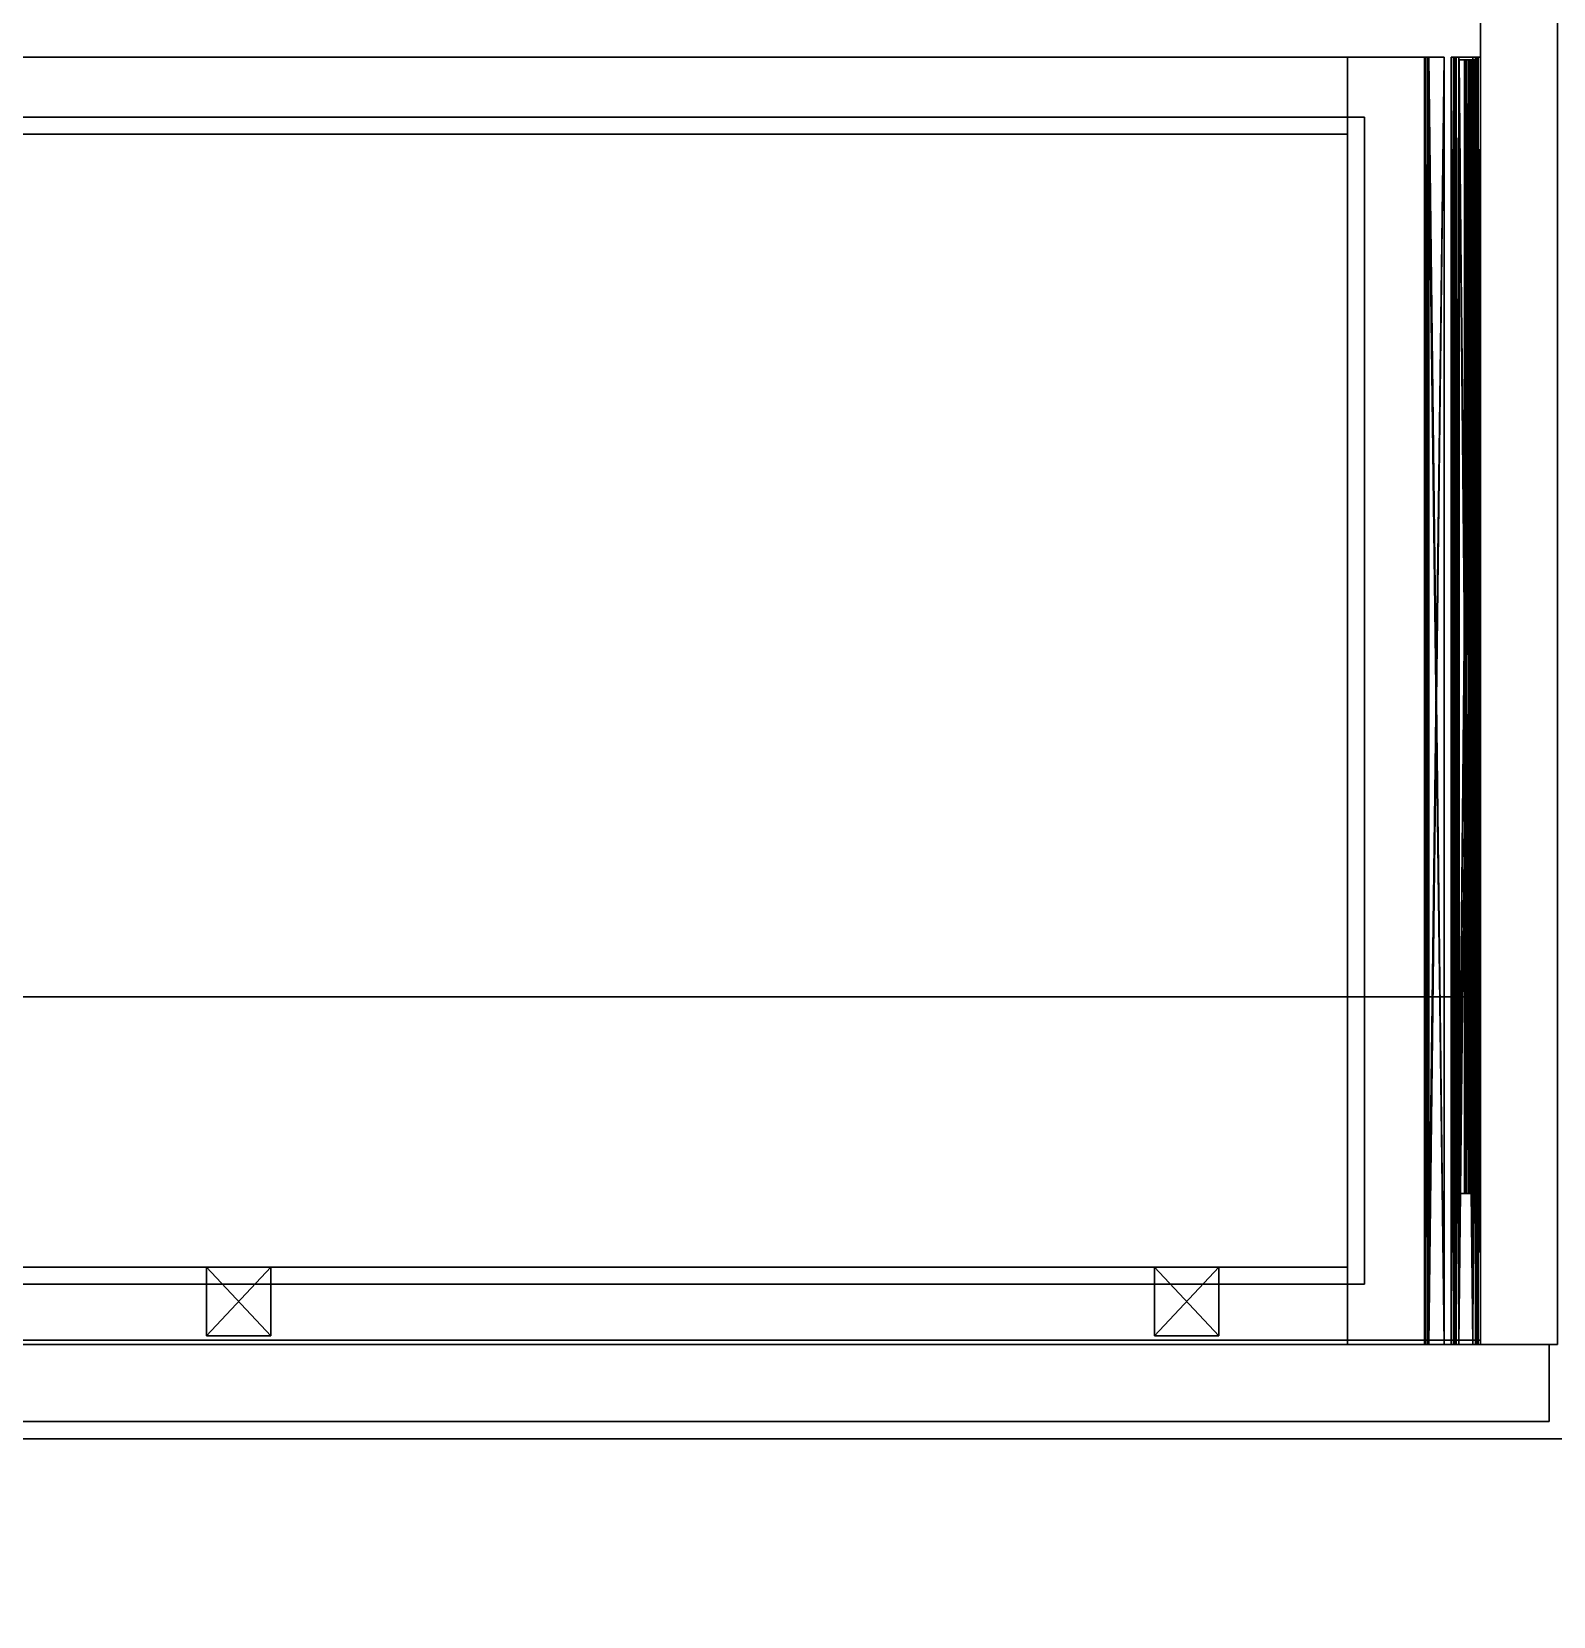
# Model space of a CAD drawing. Extents: x 0 to 5304, y -4676 to 0.
# Drawn here: x 3948.1 to 4302.9, y -1761.4 to -1392.1 of the extents above; entities that cross this region are included whole.
import ezdxf

# ---------------------------------------------------------------- set-up
doc = ezdxf.new("R2010")
doc.units = 0
for name, color, linetype in [('LAYER0', 7, 'CONTINUOUS'), ('LAYER150', 45, 'CONTINUOUS'), ('LAYER57', 7, 'CONTINUOUS'), ('LAYER67', 7, 'CONTINUOUS'), ('LAYER69', 7, 'CONTINUOUS'), ('LAYER71', 45, 'CONTINUOUS'), ('LAYER72', 7, 'CONTINUOUS'), ('LAYER73', 7, 'CONTINUOUS'), ('LAYER74', 253, 'CONTINUOUS'), ('LAYER76', 253, 'CONTINUOUS'), ('LAYER79', 7, 'CONTINUOUS'), ('LAYER80', 254, 'CONTINUOUS'), ('LAYER82', 7, 'CONTINUOUS'), ('LAYER83', 7, 'CONTINUOUS')]:
    doc.layers.add(name, color=color, linetype=linetype)

msp = doc.modelspace()

# ---------------------------------------------------------------- linework, layer by layer
at = {"layer": 'LAYER0'}
for points, invisible_edges in [([(5113.88, -1170), (2029.89, -3014), (2029.89, -1170), (5113.88, -1170)], 1), ([(5263.88, -4676.25), (2029.89, -3014), (5113.88, -1170), (5263.88, -4676.25)], 7), ([(2029.89, -3014, 5), (5263.88, -4676.25, 5), (2029.89, -1170, 5), (2029.89, -3014, 5)], 3), ([(2029.89, -1170, 5), (5263.88, -4676.25, 5), (5113.88, -1170, 5), (2029.89, -1170, 5)], 3)]:
    msp.add_3dface(points, dxfattribs=dict(at, invisible_edges=invisible_edges))
at = {"layer": 'LAYER150'}
for points, invisible_edges in [([(5253.885, -1320, 525), (3600.885, -1720, 525), (3600.885, -1320, 525), (5253.885, -1320, 525)], 1), ([(3600.885, -1720, 525), (5253.885, -1320, 525), (5098.885, -1720, 525), (3600.885, -1720, 525)], 3), ([(5098.885, -1720, 543), (3600.885, -1320, 543), (3600.885, -1720, 543), (5098.885, -1720, 543)], 1), ([(3600.885, -1320, 543), (5098.885, -1720, 543), (5253.885, -1320, 543), (3600.885, -1320, 543)], 3), ([(5098.885, -1720, 543), (3600.885, -1720, 525), (5098.885, -1720, 525), (5098.885, -1720, 543)], 1), ([(3600.885, -1720, 525), (5098.885, -1720, 543), (3600.885, -1720, 543), (3600.885, -1720, 525)], 1)]:
    msp.add_3dface(points, dxfattribs=dict(at, invisible_edges=invisible_edges))
at = {"layer": 'LAYER57', "invisible_edges": 1}
for points in [[(4285.885, -1320, 226), (3621.885, -1698, 226), (3621.885, -1320, 226), (4285.885, -1320, 226)], [(3621.885, -1698, 226), (4285.885, -1320, 226), (4285.885, -1698, 226), (3621.885, -1698, 226)], [(4285.885, -1698, 244), (3621.885, -1320, 244), (3621.885, -1698, 244), (4285.885, -1698, 244)], [(3621.885, -1320, 244), (4285.885, -1698, 244), (4285.885, -1320, 244), (3621.885, -1320, 244)], [(4285.885, -1320, 226), (4285.885, -1698, 244), (4285.885, -1698, 226), (4285.885, -1320, 226)], [(4285.885, -1698, 244), (4285.885, -1320, 226), (4285.885, -1320, 244), (4285.885, -1698, 244)], [(4285.885, -1698, 244), (3621.885, -1698, 226), (4285.885, -1698, 226), (4285.885, -1698, 244)], [(3621.885, -1698, 226), (4285.885, -1698, 244), (3621.885, -1698, 244), (3621.885, -1698, 226)]]:
    msp.add_3dface(points, dxfattribs=at)
at = {"layer": 'LAYER67', "invisible_edges": 1}
for points in [[(4285.885, -1320, 225), (4285.885, -1698, 525), (4285.885, -1320, 525), (4285.885, -1320, 225)], [(4285.885, -1698, 525), (4285.885, -1320, 225), (4285.885, -1698, 225), (4285.885, -1698, 525)], [(4285.885, -1320, 225), (4303.885, -1698, 225), (4285.885, -1698, 225), (4285.885, -1320, 225)], [(4303.885, -1698, 225), (4285.885, -1320, 225), (4303.885, -1320, 225), (4303.885, -1698, 225)], [(4303.885, -1320, 525), (4285.885, -1698, 525), (4303.885, -1698, 525), (4303.885, -1320, 525)], [(4285.885, -1698, 525), (4303.885, -1320, 525), (4285.885, -1320, 525), (4285.885, -1698, 525)], [(4303.885, -1698, 225), (4285.885, -1698, 525), (4285.885, -1698, 225), (4303.885, -1698, 225)], [(4285.885, -1698, 525), (4303.885, -1698, 225), (4303.885, -1698, 525), (4285.885, -1698, 525)]]:
    msp.add_3dface(points, dxfattribs=at)
at = {"layer": 'LAYER69', "invisible_edges": 1}
for points in [[(4285.885, -1617, 506.5), (3621.885, -1697, 506.5), (3621.885, -1617, 506.5), (4285.885, -1617, 506.5)], [(3621.885, -1697, 506.5), (4285.885, -1617, 506.5), (4285.885, -1697, 506.5), (3621.885, -1697, 506.5)], [(3621.885, -1617, 524.5), (4285.885, -1617, 506.5), (3621.885, -1617, 506.5), (3621.885, -1617, 524.5)], [(4285.885, -1617, 506.5), (3621.885, -1617, 524.5), (4285.885, -1617, 524.5), (4285.885, -1617, 506.5)], [(4285.885, -1697, 524.5), (3621.885, -1617, 524.5), (3621.885, -1697, 524.5), (4285.885, -1697, 524.5)], [(3621.885, -1617, 524.5), (4285.885, -1697, 524.5), (4285.885, -1617, 524.5), (3621.885, -1617, 524.5)], [(4285.885, -1617, 506.5), (4285.885, -1697, 524.5), (4285.885, -1697, 506.5), (4285.885, -1617, 506.5)], [(4285.885, -1697, 524.5), (4285.885, -1617, 506.5), (4285.885, -1617, 524.5), (4285.885, -1697, 524.5)], [(4285.885, -1697, 524.5), (3621.885, -1697, 506.5), (4285.885, -1697, 506.5), (4285.885, -1697, 524.5)], [(3621.885, -1697, 506.5), (4285.885, -1697, 524.5), (3621.885, -1697, 524.5), (3621.885, -1697, 506.5)]]:
    msp.add_3dface(points, dxfattribs=at)
at = {"layer": 'LAYER71', "invisible_edges": 1}
for points in [[(3605.885, -1698, 522), (4301.885, -1698, 228), (3605.885, -1698, 228), (3605.885, -1698, 522)], [(4301.885, -1698, 228), (3605.885, -1698, 522), (4301.885, -1698, 522), (4301.885, -1698, 228)], [(3605.885, -1716, 228), (4301.885, -1698, 228), (4301.885, -1716, 228), (3605.885, -1716, 228)], [(4301.885, -1698, 228), (3605.885, -1716, 228), (3605.885, -1698, 228), (4301.885, -1698, 228)], [(3605.885, -1698, 522), (4301.885, -1716, 522), (4301.885, -1698, 522), (3605.885, -1698, 522)], [(4301.885, -1716, 522), (3605.885, -1698, 522), (3605.885, -1716, 522), (4301.885, -1716, 522)], [(4301.885, -1716, 522), (4301.885, -1698, 228), (4301.885, -1698, 522), (4301.885, -1716, 522)], [(4301.885, -1698, 228), (4301.885, -1716, 522), (4301.885, -1716, 228), (4301.885, -1698, 228)], [(4301.885, -1716, 522), (3605.885, -1716, 228), (4301.885, -1716, 228), (4301.885, -1716, 522)], [(3605.885, -1716, 228), (4301.885, -1716, 522), (3605.885, -1716, 522), (3605.885, -1716, 228)]]:
    msp.add_3dface(points, dxfattribs=at)
at = {"layer": 'LAYER72', "invisible_edges": 1}
for points in [[(4254.885, -1398, 500), (3652.885, -1398, 250), (3652.885, -1398, 500), (4254.885, -1398, 500)], [(3652.885, -1398, 250), (4254.885, -1398, 500), (4254.885, -1398, 250), (3652.885, -1398, 250)], [(4254.885, -1416, 250), (3652.885, -1398, 250), (4254.885, -1398, 250), (4254.885, -1416, 250)], [(3652.885, -1398, 250), (4254.885, -1416, 250), (3652.885, -1416, 250), (3652.885, -1398, 250)], [(3652.885, -1416, 500), (4254.885, -1398, 500), (3652.885, -1398, 500), (3652.885, -1416, 500)], [(4254.885, -1398, 500), (3652.885, -1416, 500), (4254.885, -1416, 500), (4254.885, -1398, 500)], [(4254.885, -1398, 500), (4254.885, -1416, 250), (4254.885, -1398, 250), (4254.885, -1398, 500)], [(4254.885, -1416, 250), (4254.885, -1398, 500), (4254.885, -1416, 500), (4254.885, -1416, 250)], [(4254.885, -1416, 250), (3652.885, -1416, 500), (3652.885, -1416, 250), (4254.885, -1416, 250)], [(3652.885, -1416, 500), (4254.885, -1416, 250), (4254.885, -1416, 500), (3652.885, -1416, 500)]]:
    msp.add_3dface(points, dxfattribs=at)
at = {"layer": 'LAYER73', "invisible_edges": 1}
for points in [[(3652.885, -1680, 250), (4254.885, -1698, 250), (3652.885, -1698, 250), (3652.885, -1680, 250)], [(4254.885, -1698, 250), (3652.885, -1680, 250), (4254.885, -1680, 250), (4254.885, -1698, 250)], [(4254.885, -1680, 500), (3652.885, -1698, 500), (4254.885, -1698, 500), (4254.885, -1680, 500)], [(3652.885, -1698, 500), (4254.885, -1680, 500), (3652.885, -1680, 500), (3652.885, -1698, 500)], [(3652.885, -1680, 250), (4254.885, -1680, 500), (4254.885, -1680, 250), (3652.885, -1680, 250)], [(4254.885, -1680, 500), (3652.885, -1680, 250), (3652.885, -1680, 500), (4254.885, -1680, 500)], [(4254.885, -1680, 500), (4254.885, -1698, 250), (4254.885, -1680, 250), (4254.885, -1680, 500)], [(4254.885, -1698, 250), (4254.885, -1680, 500), (4254.885, -1698, 500), (4254.885, -1698, 250)], [(3652.885, -1698, 500), (4254.885, -1698, 250), (4254.885, -1698, 500), (3652.885, -1698, 500)], [(4254.885, -1698, 250), (3652.885, -1698, 500), (3652.885, -1698, 250), (4254.885, -1698, 250)]]:
    msp.add_3dface(points, dxfattribs=at)
at = {"layer": 'LAYER74'}
for points in [[(4224.885, -1696, 360), (4209.885, -1696, 360), (4224.885, -1680, 360), (4224.885, -1696, 360)], [(4224.885, -1680, 360), (4209.885, -1696, 360), (4209.885, -1680, 360), (4224.885, -1680, 360)], [(4224.885, -1680, 360), (4209.885, -1680, 360), (4224.885, -1680, 375), (4224.885, -1680, 360)], [(4224.885, -1680, 375), (4209.885, -1680, 360), (4209.885, -1680, 375), (4224.885, -1680, 375)], [(4224.885, -1680, 375), (4209.885, -1680, 375), (4224.885, -1696, 375), (4224.885, -1680, 375)], [(4224.885, -1696, 375), (4209.885, -1680, 375), (4209.885, -1696, 375), (4224.885, -1696, 375)], [(4209.885, -1696, 360), (4209.885, -1696, 375), (4209.885, -1680, 360), (4209.885, -1696, 360)], [(4209.885, -1680, 360), (4209.885, -1696, 375), (4209.885, -1680, 375), (4209.885, -1680, 360)], [(4224.885, -1680, 360), (4224.885, -1680, 375), (4224.885, -1696, 360), (4224.885, -1680, 360)], [(4224.885, -1696, 360), (4224.885, -1680, 375), (4224.885, -1696, 375), (4224.885, -1696, 360)], [(4224.885, -1696, 360), (4224.885, -1696, 375), (4209.885, -1696, 360), (4224.885, -1696, 360)], [(4209.885, -1696, 360), (4224.885, -1696, 375), (4209.885, -1696, 375), (4209.885, -1696, 360)]]:
    msp.add_3dface(points, dxfattribs=at)
at = {"layer": 'LAYER76'}
for points in [[(4003.885, -1696, 360), (3988.885, -1696, 360), (4003.885, -1680, 360), (4003.885, -1696, 360)], [(4003.885, -1680, 360), (3988.885, -1696, 360), (3988.885, -1680, 360), (4003.885, -1680, 360)], [(4003.885, -1680, 360), (3988.885, -1680, 360), (4003.885, -1680, 375), (4003.885, -1680, 360)], [(4003.885, -1680, 375), (3988.885, -1680, 360), (3988.885, -1680, 375), (4003.885, -1680, 375)], [(4003.885, -1680, 375), (3988.885, -1680, 375), (4003.885, -1696, 375), (4003.885, -1680, 375)], [(4003.885, -1696, 375), (3988.885, -1680, 375), (3988.885, -1696, 375), (4003.885, -1696, 375)], [(3988.885, -1696, 360), (3988.885, -1696, 375), (3988.885, -1680, 360), (3988.885, -1696, 360)], [(3988.885, -1680, 360), (3988.885, -1696, 375), (3988.885, -1680, 375), (3988.885, -1680, 360)], [(4003.885, -1680, 360), (4003.885, -1680, 375), (4003.885, -1696, 360), (4003.885, -1680, 360)], [(4003.885, -1696, 360), (4003.885, -1680, 375), (4003.885, -1696, 375), (4003.885, -1696, 360)], [(4003.885, -1696, 360), (4003.885, -1696, 375), (3988.885, -1696, 360), (4003.885, -1696, 360)], [(3988.885, -1696, 360), (4003.885, -1696, 375), (3988.885, -1696, 375), (3988.885, -1696, 360)]]:
    msp.add_3dface(points, dxfattribs=at)
at = {"layer": 'LAYER79', "invisible_edges": 1}
for points in [[(4254.885, -1698, 250), (4272.885, -1398, 250), (4272.885, -1698, 250), (4254.885, -1698, 250)], [(4272.885, -1398, 250), (4254.885, -1698, 250), (4254.885, -1398, 250), (4272.885, -1398, 250)], [(4254.885, -1398, 500), (4272.885, -1398, 250), (4254.885, -1398, 250), (4254.885, -1398, 500)], [(4272.885, -1398, 250), (4254.885, -1398, 500), (4272.885, -1398, 500), (4272.885, -1398, 250)], [(4254.885, -1398, 500), (4272.885, -1698, 500), (4272.885, -1398, 500), (4254.885, -1398, 500)], [(4272.885, -1698, 500), (4254.885, -1398, 500), (4254.885, -1698, 500), (4272.885, -1698, 500)], [(4254.885, -1698, 250), (4254.885, -1398, 500), (4254.885, -1398, 250), (4254.885, -1698, 250)], [(4254.885, -1398, 500), (4254.885, -1698, 250), (4254.885, -1698, 500), (4254.885, -1398, 500)], [(4272.885, -1698, 500), (4272.885, -1398, 250), (4272.885, -1398, 500), (4272.885, -1698, 500)], [(4272.885, -1398, 250), (4272.885, -1698, 500), (4272.885, -1698, 250), (4272.885, -1398, 250)], [(4272.885, -1698, 500), (4254.885, -1698, 250), (4272.885, -1698, 250), (4272.885, -1698, 500)], [(4254.885, -1698, 250), (4272.885, -1698, 500), (4254.885, -1698, 500), (4254.885, -1698, 250)]]:
    msp.add_3dface(points, dxfattribs=at)
at = {"layer": 'LAYER80'}
for points in [[(4272.935, -1698, 364.3), (4272.935, -1398, 364.3), (4273.135, -1398, 363.74), (4272.935, -1698, 364.3)], [(4272.935, -1698, 364.3), (4273.135, -1398, 363.74), (4273.135, -1698, 363.74), (4272.935, -1698, 364.3)], [(4273.135, -1698, 386.74), (4273.135, -1398, 386.74), (4272.935, -1398, 386.19), (4273.135, -1698, 386.74)], [(4273.135, -1698, 386.74), (4272.935, -1398, 386.19), (4272.935, -1698, 386.19), (4273.135, -1698, 386.74)], [(4272.935, -1698, 364.3), (4272.935, -1698, 386.19), (4272.935, -1398, 386.19), (4272.935, -1698, 364.3)], [(4272.935, -1698, 364.3), (4272.935, -1398, 386.19), (4272.935, -1398, 364.3), (4272.935, -1698, 364.3)], [(4273.135, -1698, 363.74), (4273.135, -1398, 363.74), (4273.615, -1398, 363.5), (4273.135, -1698, 363.74)], [(4273.135, -1698, 363.74), (4273.615, -1398, 363.5), (4273.615, -1698, 363.5), (4273.135, -1698, 363.74)], [(4273.615, -1698, 386.98), (4273.615, -1398, 386.98), (4273.135, -1398, 386.74), (4273.615, -1698, 386.98)], [(4273.615, -1698, 386.98), (4273.135, -1398, 386.74), (4273.135, -1698, 386.74), (4273.615, -1698, 386.98)], [(4277.435, -1698, 363.5), (4273.615, -1698, 363.5), (4273.615, -1398, 363.5), (4277.435, -1698, 363.5)], [(4277.435, -1698, 363.5), (4273.615, -1398, 363.5), (4277.435, -1398, 363.5), (4277.435, -1698, 363.5)], [(4273.615, -1698, 386.98), (4277.435, -1698, 386.98), (4277.435, -1398, 386.98), (4273.615, -1698, 386.98)], [(4273.615, -1698, 386.98), (4277.435, -1398, 386.98), (4273.615, -1398, 386.98), (4273.615, -1698, 386.98)], [(4273.825, -1698, 364.53), (4277.435, -1698, 364.53), (4277.435, -1398, 364.53), (4273.825, -1698, 364.53)], [(4273.825, -1698, 364.53), (4277.435, -1398, 364.53), (4273.825, -1398, 364.53), (4273.825, -1698, 364.53)], [(4273.825, -1698, 385.94), (4273.825, -1698, 364.53), (4273.825, -1398, 364.53), (4273.825, -1698, 385.94)], [(4273.825, -1698, 385.94), (4273.825, -1398, 364.53), (4273.825, -1398, 385.94), (4273.825, -1698, 385.94)], [(4277.435, -1698, 385.94), (4273.825, -1698, 385.94), (4273.825, -1398, 385.94), (4277.435, -1698, 385.94)], [(4277.435, -1698, 385.94), (4273.825, -1398, 385.94), (4277.435, -1398, 385.94), (4277.435, -1698, 385.94)], [(4277.435, -1698, 364.53), (4277.435, -1698, 363.5), (4277.435, -1398, 363.5), (4277.435, -1698, 364.53)], [(4277.435, -1698, 364.53), (4277.435, -1398, 363.5), (4277.435, -1398, 364.53), (4277.435, -1698, 364.53)], [(4277.435, -1698, 386.98), (4277.435, -1698, 385.94), (4277.435, -1398, 385.94), (4277.435, -1698, 386.98)], [(4277.435, -1698, 386.98), (4277.435, -1398, 385.94), (4277.435, -1398, 386.98), (4277.435, -1698, 386.98)]]:
    msp.add_3dface(points, dxfattribs=at)
at = {"layer": 'LAYER82'}
for points in [[(4279.075, -1398.01, 358.7), (4279.075, -1698, 358.7), (4279.605, -1698, 357.14), (4279.075, -1398.01, 358.7)], [(4279.075, -1398.01, 358.7), (4279.605, -1698, 357.14), (4279.605, -1398.01, 357.14), (4279.075, -1398.01, 358.7)], [(4279.075, -1698, 360.9), (4279.075, -1698, 358.7), (4279.075, -1398.01, 358.7), (4279.075, -1698, 360.9)], [(4279.075, -1698, 360.9), (4279.075, -1398.01, 358.7), (4279.075, -1398.01, 360.9), (4279.075, -1698, 360.9)], [(4279.965, -1698, 360.9), (4279.075, -1698, 360.9), (4279.075, -1398.01, 360.9), (4279.965, -1698, 360.9)], [(4279.965, -1698, 360.9), (4279.075, -1398.01, 360.9), (4279.965, -1398.01, 360.9), (4279.965, -1698, 360.9)], [(4279.075, -1698, 396), (4279.965, -1698, 396), (4279.965, -1398.01, 396), (4279.075, -1698, 396)], [(4279.075, -1698, 396), (4279.965, -1398.01, 396), (4279.075, -1398.01, 396), (4279.075, -1698, 396)], [(4279.075, -1698, 399.3), (4279.075, -1698, 396), (4279.075, -1398.01, 396), (4279.075, -1698, 399.3)], [(4279.075, -1698, 399.3), (4279.075, -1398.01, 396), (4279.075, -1398.01, 399.3), (4279.075, -1698, 399.3)], [(4279.605, -1398.01, 400.85), (4279.605, -1698, 400.85), (4279.075, -1698, 399.3), (4279.605, -1398.01, 400.85)], [(4279.605, -1398.01, 400.85), (4279.075, -1698, 399.3), (4279.075, -1398.01, 399.3), (4279.605, -1398.01, 400.85)], [(4279.075, -1698, 396), (4279.075, -1398.01, 396), (4279.965, -1398.01, 396), (4279.075, -1698, 396)], [(4279.075, -1698, 399.3), (4279.075, -1398.01, 399.3), (4279.075, -1398.01, 396), (4279.075, -1698, 399.3)], [(4279.605, -1398.01, 400.85), (4279.075, -1398.01, 399.3), (4279.075, -1698, 399.3), (4279.605, -1398.01, 400.85)], [(4279.605, -1398.01, 400.85), (4279.075, -1698, 399.3), (4279.605, -1698, 400.85), (4279.605, -1398.01, 400.85)], [(4279.075, -1698, 399.3), (4279.075, -1398.01, 396), (4279.075, -1698, 396), (4279.075, -1698, 399.3)], [(4279.075, -1698, 396), (4279.965, -1398.01, 396), (4279.965, -1698, 396), (4279.075, -1698, 396)], [(4279.965, -1698, 360.9), (4279.075, -1398.01, 360.9), (4279.075, -1698, 360.9), (4279.965, -1698, 360.9)], [(4279.075, -1698, 360.9), (4279.075, -1398.01, 358.7), (4279.075, -1698, 358.7), (4279.075, -1698, 360.9)], [(4279.075, -1398.01, 358.7), (4279.605, -1698, 357.14), (4279.075, -1698, 358.7), (4279.075, -1398.01, 358.7)], [(4279.965, -1698, 360.9), (4279.965, -1398.01, 360.9), (4279.075, -1398.01, 360.9), (4279.965, -1698, 360.9)], [(4279.075, -1698, 360.9), (4279.075, -1398.01, 360.9), (4279.075, -1398.01, 358.7), (4279.075, -1698, 360.9)], [(4279.075, -1398.01, 358.7), (4279.605, -1398.01, 357.14), (4279.605, -1698, 357.14), (4279.075, -1398.01, 358.7)], [(4279.605, -1398.01, 357.14), (4279.605, -1698, 357.14), (4280.865, -1698, 356.5), (4279.605, -1398.01, 357.14)], [(4279.605, -1398.01, 357.14), (4280.865, -1698, 356.5), (4280.865, -1398.01, 356.5), (4279.605, -1398.01, 357.14)], [(4280.865, -1698, 401.5), (4279.605, -1698, 400.85), (4279.605, -1398.01, 400.85), (4280.865, -1698, 401.5)], [(4280.865, -1698, 401.5), (4279.605, -1398.01, 400.85), (4280.865, -1398.01, 401.5), (4280.865, -1698, 401.5)], [(4280.865, -1698, 401.5), (4280.865, -1398.01, 401.5), (4279.605, -1398.01, 400.85), (4280.865, -1698, 401.5)], [(4280.865, -1698, 401.5), (4279.605, -1398.01, 400.85), (4279.605, -1698, 400.85), (4280.865, -1698, 401.5)], [(4279.605, -1398.01, 357.14), (4280.865, -1698, 356.5), (4279.605, -1698, 357.14), (4279.605, -1398.01, 357.14)], [(4279.605, -1398.01, 357.14), (4280.865, -1398.01, 356.5), (4280.865, -1698, 356.5), (4279.605, -1398.01, 357.14)], [(4279.965, -1698, 358.7), (4279.965, -1398.01, 358.7), (4280.235, -1398.01, 357.92), (4279.965, -1698, 358.7)], [(4279.965, -1698, 358.7), (4280.235, -1398.01, 357.92), (4280.235, -1698, 357.92), (4279.965, -1698, 358.7)], [(4279.965, -1698, 358.7), (4279.965, -1698, 360.9), (4279.965, -1398.01, 360.9), (4279.965, -1698, 358.7)], [(4279.965, -1698, 358.7), (4279.965, -1398.01, 360.9), (4279.965, -1398.01, 358.7), (4279.965, -1698, 358.7)], [(4280.235, -1698, 400.08), (4280.235, -1398.01, 400.08), (4279.965, -1398.01, 399.3), (4280.235, -1698, 400.08)], [(4280.235, -1698, 400.08), (4279.965, -1398.01, 399.3), (4279.965, -1698, 399.3), (4280.235, -1698, 400.08)], [(4279.965, -1698, 396), (4279.965, -1698, 399.3), (4279.965, -1398.01, 399.3), (4279.965, -1698, 396)], [(4279.965, -1698, 396), (4279.965, -1398.01, 399.3), (4279.965, -1398.01, 396), (4279.965, -1698, 396)], [(4279.965, -1698, 396), (4279.965, -1398.01, 396), (4279.965, -1398.01, 399.3), (4279.965, -1698, 396)], [(4280.235, -1698, 400.08), (4279.965, -1398.01, 399.3), (4280.235, -1398.01, 400.08), (4280.235, -1698, 400.08)], [(4279.965, -1698, 396), (4279.965, -1398.01, 399.3), (4279.965, -1698, 399.3), (4279.965, -1698, 396)], [(4280.235, -1698, 400.08), (4279.965, -1698, 399.3), (4279.965, -1398.01, 399.3), (4280.235, -1698, 400.08)], [(4279.965, -1698, 358.7), (4279.965, -1398.01, 360.9), (4279.965, -1698, 360.9), (4279.965, -1698, 358.7)], [(4279.965, -1698, 358.7), (4280.235, -1698, 357.92), (4280.235, -1398.01, 357.92), (4279.965, -1698, 358.7)], [(4279.965, -1698, 358.7), (4279.965, -1398.01, 358.7), (4279.965, -1398.01, 360.9), (4279.965, -1698, 358.7)], [(4279.965, -1698, 358.7), (4280.235, -1398.01, 357.92), (4279.965, -1398.01, 358.7), (4279.965, -1698, 358.7)], [(4280.235, -1698, 357.92), (4280.235, -1398.01, 357.92), (4280.865, -1398.01, 357.6), (4280.235, -1698, 357.92)], [(4280.235, -1698, 357.92), (4280.865, -1398.01, 357.6), (4280.865, -1698, 357.6), (4280.235, -1698, 357.92)], [(4280.865, -1698, 400.4), (4280.865, -1398.01, 400.4), (4280.235, -1398.01, 400.08), (4280.865, -1698, 400.4)], [(4280.865, -1698, 400.4), (4280.235, -1398.01, 400.08), (4280.235, -1698, 400.08), (4280.865, -1698, 400.4)], [(4280.865, -1698, 400.4), (4280.235, -1398.01, 400.08), (4280.865, -1398.01, 400.4), (4280.865, -1698, 400.4)], [(4280.865, -1698, 400.4), (4280.235, -1698, 400.08), (4280.235, -1398.01, 400.08), (4280.865, -1698, 400.4)], [(4280.235, -1698, 357.92), (4280.865, -1698, 357.6), (4280.865, -1398.01, 357.6), (4280.235, -1698, 357.92)], [(4280.235, -1698, 357.92), (4280.865, -1398.01, 357.6), (4280.235, -1398.01, 357.92), (4280.235, -1698, 357.92)], [(4280.855, -1398.66, 360.69), (4280.855, -1662.84, 360.69), (4283.395, -1662.84, 360.29), (4280.855, -1398.66, 360.69)], [(4280.855, -1398.66, 360.69), (4283.395, -1662.84, 360.29), (4283.395, -1398.66, 360.29), (4280.855, -1398.66, 360.69)], [(4280.915, -1398.66, 361.72), (4280.915, -1662.84, 361.72), (4280.855, -1662.84, 360.69), (4280.915, -1398.66, 361.72)], [(4280.915, -1398.66, 361.72), (4280.855, -1662.84, 360.69), (4280.855, -1398.66, 360.69), (4280.915, -1398.66, 361.72)], [(4280.855, -1398.66, 386.9), (4280.855, -1662.84, 386.9), (4280.915, -1662.84, 385.87), (4280.855, -1398.66, 386.9)], [(4280.855, -1398.66, 386.9), (4280.915, -1662.84, 385.87), (4280.915, -1398.66, 385.87), (4280.855, -1398.66, 386.9)], [(4283.395, -1398.66, 387.3), (4283.395, -1662.84, 387.3), (4280.855, -1662.84, 386.9), (4283.395, -1398.66, 387.3)], [(4283.395, -1398.66, 387.3), (4280.855, -1662.84, 386.9), (4280.855, -1398.66, 386.9), (4283.395, -1398.66, 387.3)], [(4283.395, -1398.66, 387.3), (4280.855, -1662.84, 386.9), (4283.395, -1662.84, 387.3), (4283.395, -1398.66, 387.3)], [(4280.855, -1398.66, 386.9), (4280.915, -1662.84, 385.87), (4280.855, -1662.84, 386.9), (4280.855, -1398.66, 386.9)], [(4280.855, -1398.66, 360.69), (4283.395, -1662.84, 360.29), (4280.855, -1662.84, 360.69), (4280.855, -1398.66, 360.69)], [(4280.915, -1398.66, 361.72), (4280.855, -1662.84, 360.69), (4280.915, -1662.84, 361.72), (4280.915, -1398.66, 361.72)], [(4280.855, -1398.66, 386.9), (4280.915, -1398.66, 385.87), (4280.915, -1662.84, 385.87), (4280.855, -1398.66, 386.9)], [(4283.395, -1398.66, 387.3), (4280.855, -1398.66, 386.9), (4280.855, -1662.84, 386.9), (4283.395, -1398.66, 387.3)], [(4280.855, -1398.66, 360.69), (4283.395, -1398.66, 360.29), (4283.395, -1662.84, 360.29), (4280.855, -1398.66, 360.69)], [(4280.915, -1398.66, 361.72), (4280.855, -1398.66, 360.69), (4280.855, -1662.84, 360.69), (4280.915, -1398.66, 361.72)], [(4284.085, -1698, 357.6), (4280.865, -1698, 357.6), (4280.865, -1398.01, 357.6), (4284.085, -1698, 357.6)], [(4284.085, -1698, 357.6), (4280.865, -1398.01, 357.6), (4284.085, -1398.01, 357.6), (4284.085, -1698, 357.6)], [(4280.865, -1698, 356.5), (4284.085, -1698, 356.5), (4284.085, -1398.01, 356.5), (4280.865, -1698, 356.5)], [(4280.865, -1698, 356.5), (4284.085, -1398.01, 356.5), (4280.865, -1398.01, 356.5), (4280.865, -1698, 356.5)], [(4280.865, -1698, 400.4), (4284.085, -1698, 400.4), (4284.085, -1398.01, 400.4), (4280.865, -1698, 400.4)], [(4280.865, -1698, 400.4), (4284.085, -1398.01, 400.4), (4280.865, -1398.01, 400.4), (4280.865, -1698, 400.4)], [(4284.085, -1698, 401.5), (4280.865, -1698, 401.5), (4280.865, -1398.01, 401.5), (4284.085, -1698, 401.5)], [(4284.085, -1698, 401.5), (4280.865, -1398.01, 401.5), (4284.085, -1398.01, 401.5), (4284.085, -1698, 401.5)], [(4284.085, -1698, 401.5), (4284.085, -1398.01, 401.5), (4280.865, -1398.01, 401.5), (4284.085, -1698, 401.5)], [(4280.865, -1698, 400.4), (4280.865, -1398.01, 400.4), (4284.085, -1398.01, 400.4), (4280.865, -1698, 400.4)], [(4284.085, -1698, 401.5), (4280.865, -1398.01, 401.5), (4280.865, -1698, 401.5), (4284.085, -1698, 401.5)], [(4280.865, -1698, 400.4), (4284.085, -1398.01, 400.4), (4284.085, -1698, 400.4), (4280.865, -1698, 400.4)], [(4284.085, -1698, 357.6), (4280.865, -1398.01, 357.6), (4280.865, -1698, 357.6), (4284.085, -1698, 357.6)], [(4280.865, -1698, 356.5), (4284.085, -1398.01, 356.5), (4284.085, -1698, 356.5), (4280.865, -1698, 356.5)], [(4284.085, -1698, 357.6), (4284.085, -1398.01, 357.6), (4280.865, -1398.01, 357.6), (4284.085, -1698, 357.6)], [(4280.865, -1698, 356.5), (4280.865, -1398.01, 356.5), (4284.085, -1398.01, 356.5), (4280.865, -1698, 356.5)], [(4283.455, -1398.66, 361.33), (4283.455, -1662.84, 361.33), (4280.915, -1662.84, 361.72), (4283.455, -1398.66, 361.33)], [(4283.455, -1398.66, 361.33), (4280.915, -1662.84, 361.72), (4280.915, -1398.66, 361.72), (4283.455, -1398.66, 361.33)], [(4280.915, -1398.66, 385.87), (4280.915, -1662.84, 385.87), (4283.415, -1662.84, 386.26), (4280.915, -1398.66, 385.87)], [(4280.915, -1398.66, 385.87), (4283.415, -1662.84, 386.26), (4283.415, -1398.66, 386.26), (4280.915, -1398.66, 385.87)], [(4280.915, -1398.66, 385.87), (4283.415, -1662.84, 386.26), (4280.915, -1662.84, 385.87), (4280.915, -1398.66, 385.87)], [(4283.455, -1398.66, 361.33), (4280.915, -1662.84, 361.72), (4283.455, -1662.84, 361.33), (4283.455, -1398.66, 361.33)], [(4280.915, -1398.66, 385.87), (4283.415, -1398.66, 386.26), (4283.415, -1662.84, 386.26), (4280.915, -1398.66, 385.87)], [(4283.455, -1398.66, 361.33), (4280.915, -1398.66, 361.72), (4280.915, -1662.84, 361.72), (4283.455, -1398.66, 361.33)], [(4282.155, -1398.66, 367.28), (4282.155, -1662.84, 367.28), (4282.545, -1662.84, 365.82), (4282.155, -1398.66, 367.28)], [(4282.155, -1398.66, 367.28), (4282.545, -1662.84, 365.82), (4282.545, -1398.66, 365.82), (4282.155, -1398.66, 367.28)], [(4282.155, -1398.66, 367.28), (4282.155, -1398.66, 373.15), (4282.155, -1662.84, 373.15), (4282.155, -1398.66, 367.28)], [(4282.155, -1398.66, 367.28), (4282.155, -1662.84, 373.15), (4282.155, -1662.84, 367.28), (4282.155, -1398.66, 367.28)], [(4282.545, -1398.66, 374.62), (4282.545, -1662.84, 374.62), (4282.155, -1662.84, 373.15), (4282.545, -1398.66, 374.62)], [(4282.545, -1398.66, 374.62), (4282.155, -1662.84, 373.15), (4282.155, -1398.66, 373.15), (4282.545, -1398.66, 374.62)], [(4282.545, -1398.66, 374.62), (4282.155, -1662.84, 373.15), (4282.545, -1662.84, 374.62), (4282.545, -1398.66, 374.62)], [(4282.155, -1398.66, 367.28), (4282.155, -1662.84, 367.28), (4282.155, -1662.84, 373.15), (4282.155, -1398.66, 367.28)], [(4282.155, -1398.66, 367.28), (4282.545, -1662.84, 365.82), (4282.155, -1662.84, 367.28), (4282.155, -1398.66, 367.28)], [(4282.155, -1398.66, 367.28), (4282.155, -1662.84, 373.15), (4282.155, -1398.66, 373.15), (4282.155, -1398.66, 367.28)], [(4282.545, -1398.66, 374.62), (4282.155, -1398.66, 373.15), (4282.155, -1662.84, 373.15), (4282.545, -1398.66, 374.62)], [(4282.155, -1398.66, 367.28), (4282.545, -1398.66, 365.82), (4282.545, -1662.84, 365.82), (4282.155, -1398.66, 367.28)], [(4282.545, -1398.66, 365.82), (4282.545, -1662.84, 365.82), (4283.585, -1662.84, 364.85), (4282.545, -1398.66, 365.82)], [(4282.545, -1398.66, 365.82), (4283.585, -1662.84, 364.85), (4283.585, -1398.66, 364.85), (4282.545, -1398.66, 365.82)], [(4283.585, -1398.66, 383.18), (4283.585, -1662.84, 383.18), (4282.545, -1662.84, 374.62), (4283.585, -1398.66, 383.18)], [(4283.585, -1398.66, 383.18), (4282.545, -1662.84, 374.62), (4282.545, -1398.66, 374.62), (4283.585, -1398.66, 383.18)], [(4283.585, -1398.66, 383.18), (4282.545, -1662.84, 374.62), (4283.585, -1662.84, 383.18), (4283.585, -1398.66, 383.18)], [(4282.545, -1398.66, 365.82), (4283.585, -1662.84, 364.85), (4282.545, -1662.84, 365.82), (4282.545, -1398.66, 365.82)], [(4283.585, -1398.66, 383.18), (4282.545, -1398.66, 374.62), (4282.545, -1662.84, 374.62), (4283.585, -1398.66, 383.18)], [(4282.545, -1398.66, 365.82), (4283.585, -1398.66, 364.85), (4283.585, -1662.84, 364.85), (4282.545, -1398.66, 365.82)], [(4283.285, -1662.84, 374.04), (4283.285, -1398.66, 374.04), (4283.055, -1398.66, 373.15), (4283.285, -1662.84, 374.04)], [(4283.285, -1662.84, 374.04), (4283.055, -1398.66, 373.15), (4283.055, -1662.84, 373.15), (4283.285, -1662.84, 374.04)], [(4283.055, -1398.66, 373.15), (4283.055, -1398.66, 367.28), (4283.055, -1662.84, 367.28), (4283.055, -1398.66, 373.15)], [(4283.055, -1398.66, 373.15), (4283.055, -1662.84, 367.28), (4283.055, -1662.84, 373.15), (4283.055, -1398.66, 373.15)], [(4283.055, -1662.84, 367.28), (4283.055, -1398.66, 367.28), (4283.285, -1398.66, 366.39), (4283.055, -1662.84, 367.28)], [(4283.055, -1662.84, 367.28), (4283.285, -1398.66, 366.39), (4283.285, -1662.84, 366.39), (4283.055, -1662.84, 367.28)], [(4283.285, -1662.84, 374.04), (4283.055, -1662.84, 373.15), (4283.055, -1398.66, 373.15), (4283.285, -1662.84, 374.04)], [(4283.055, -1398.66, 373.15), (4283.055, -1662.84, 373.15), (4283.055, -1662.84, 367.28), (4283.055, -1398.66, 373.15)], [(4283.055, -1662.84, 367.28), (4283.285, -1662.84, 366.39), (4283.285, -1398.66, 366.39), (4283.055, -1662.84, 367.28)], [(4283.055, -1398.66, 373.15), (4283.055, -1662.84, 367.28), (4283.055, -1398.66, 367.28), (4283.055, -1398.66, 373.15)], [(4283.285, -1662.84, 374.04), (4283.055, -1398.66, 373.15), (4283.285, -1398.66, 374.04), (4283.285, -1662.84, 374.04)], [(4283.055, -1662.84, 367.28), (4283.285, -1398.66, 366.39), (4283.055, -1398.66, 367.28), (4283.055, -1662.84, 367.28)], [(4283.915, -1662.84, 374.63), (4283.915, -1398.66, 374.63), (4283.285, -1398.66, 374.04), (4283.915, -1662.84, 374.63)], [(4283.915, -1662.84, 374.63), (4283.285, -1398.66, 374.04), (4283.285, -1662.84, 374.04), (4283.915, -1662.84, 374.63)], [(4283.285, -1662.84, 366.39), (4283.285, -1398.66, 366.39), (4283.915, -1398.66, 365.81), (4283.285, -1662.84, 366.39)], [(4283.285, -1662.84, 366.39), (4283.915, -1398.66, 365.81), (4283.915, -1662.84, 365.81), (4283.285, -1662.84, 366.39)], [(4283.915, -1662.84, 374.63), (4283.285, -1662.84, 374.04), (4283.285, -1398.66, 374.04), (4283.915, -1662.84, 374.63)], [(4283.285, -1662.84, 366.39), (4283.915, -1662.84, 365.81), (4283.915, -1398.66, 365.81), (4283.285, -1662.84, 366.39)], [(4283.915, -1662.84, 374.63), (4283.285, -1398.66, 374.04), (4283.915, -1398.66, 374.63), (4283.915, -1662.84, 374.63)], [(4283.285, -1662.84, 366.39), (4283.915, -1398.66, 365.81), (4283.285, -1398.66, 366.39), (4283.285, -1662.84, 366.39)], [(4284.385, -1398.66, 386.83), (4284.385, -1662.84, 386.83), (4283.395, -1662.84, 387.3), (4284.385, -1398.66, 386.83)], [(4284.385, -1398.66, 386.83), (4283.395, -1662.84, 387.3), (4283.395, -1398.66, 387.3), (4284.385, -1398.66, 386.83)], [(4284.415, -1398.66, 360.73), (4283.395, -1398.66, 360.29), (4283.395, -1662.84, 360.29), (4284.415, -1398.66, 360.73)], [(4284.415, -1398.66, 360.73), (4283.395, -1662.84, 360.29), (4284.415, -1662.84, 360.73), (4284.415, -1398.66, 360.73)], [(4284.385, -1398.66, 386.83), (4283.395, -1662.84, 387.3), (4284.385, -1662.84, 386.83), (4284.385, -1398.66, 386.83)], [(4284.415, -1398.66, 360.73), (4284.415, -1662.84, 360.73), (4283.395, -1662.84, 360.29), (4284.415, -1398.66, 360.73)], [(4284.385, -1398.66, 386.83), (4283.395, -1398.66, 387.3), (4283.395, -1662.84, 387.3), (4284.385, -1398.66, 386.83)], [(4284.415, -1398.66, 360.73), (4283.395, -1662.84, 360.29), (4283.395, -1398.66, 360.29), (4284.415, -1398.66, 360.73)], [(4283.755, -1398.66, 386.09), (4283.415, -1398.66, 386.26), (4283.415, -1662.84, 386.26), (4283.755, -1398.66, 386.09)], [(4283.755, -1398.66, 386.09), (4283.415, -1662.84, 386.26), (4283.755, -1662.84, 386.09), (4283.755, -1398.66, 386.09)], [(4283.755, -1398.66, 386.09), (4283.755, -1662.84, 386.09), (4283.415, -1662.84, 386.26), (4283.755, -1398.66, 386.09)], [(4283.755, -1398.66, 386.09), (4283.415, -1662.84, 386.26), (4283.415, -1398.66, 386.26), (4283.755, -1398.66, 386.09)], [(4283.455, -1662.84, 361.33), (4283.455, -1398.66, 361.33), (4283.785, -1398.66, 361.47), (4283.455, -1662.84, 361.33)], [(4283.455, -1662.84, 361.33), (4283.785, -1398.66, 361.47), (4283.785, -1662.84, 361.47), (4283.455, -1662.84, 361.33)], [(4283.455, -1662.84, 361.33), (4283.785, -1662.84, 361.47), (4283.785, -1398.66, 361.47), (4283.455, -1662.84, 361.33)], [(4283.455, -1662.84, 361.33), (4283.785, -1398.66, 361.47), (4283.455, -1398.66, 361.33), (4283.455, -1662.84, 361.33)], [(4283.805, -1398.66, 364.65), (4283.585, -1398.66, 364.85), (4283.585, -1662.84, 364.85), (4283.805, -1398.66, 364.65)], [(4283.805, -1398.66, 364.65), (4283.585, -1662.84, 364.85), (4283.805, -1662.84, 364.65), (4283.805, -1398.66, 364.65)], [(4283.585, -1662.84, 383.18), (4283.585, -1398.66, 383.18), (4283.805, -1398.66, 383.39), (4283.585, -1662.84, 383.18)], [(4283.585, -1662.84, 383.18), (4283.805, -1398.66, 383.39), (4283.805, -1662.84, 383.39), (4283.585, -1662.84, 383.18)], [(4283.585, -1662.84, 383.18), (4283.805, -1662.84, 383.39), (4283.805, -1398.66, 383.39), (4283.585, -1662.84, 383.18)], [(4283.805, -1398.66, 364.65), (4283.805, -1662.84, 364.65), (4283.585, -1662.84, 364.85), (4283.805, -1398.66, 364.65)], [(4283.585, -1662.84, 383.18), (4283.805, -1398.66, 383.39), (4283.585, -1398.66, 383.18), (4283.585, -1662.84, 383.18)], [(4283.805, -1398.66, 364.65), (4283.585, -1662.84, 364.85), (4283.585, -1398.66, 364.85), (4283.805, -1398.66, 364.65)], [(4283.895, -1662.84, 385.7), (4283.895, -1398.66, 385.7), (4283.755, -1398.66, 386.09), (4283.895, -1662.84, 385.7)], [(4283.895, -1662.84, 385.7), (4283.755, -1398.66, 386.09), (4283.755, -1662.84, 386.09), (4283.895, -1662.84, 385.7)], [(4283.895, -1662.84, 385.7), (4283.755, -1662.84, 386.09), (4283.755, -1398.66, 386.09), (4283.895, -1662.84, 385.7)], [(4283.895, -1662.84, 385.7), (4283.755, -1398.66, 386.09), (4283.895, -1398.66, 385.7), (4283.895, -1662.84, 385.7)], [(4283.785, -1398.66, 361.47), (4283.895, -1398.66, 361.85), (4283.895, -1662.84, 361.85), (4283.785, -1398.66, 361.47)], [(4283.785, -1398.66, 361.47), (4283.895, -1662.84, 361.85), (4283.785, -1662.84, 361.47), (4283.785, -1398.66, 361.47)], [(4283.785, -1398.66, 361.47), (4283.785, -1662.84, 361.47), (4283.895, -1662.84, 361.85), (4283.785, -1398.66, 361.47)], [(4283.785, -1398.66, 361.47), (4283.895, -1662.84, 361.85), (4283.895, -1398.66, 361.85), (4283.785, -1398.66, 361.47)], [(4283.895, -1662.84, 364.34), (4283.895, -1398.66, 364.34), (4283.805, -1398.66, 364.65), (4283.895, -1662.84, 364.34)], [(4283.895, -1662.84, 364.34), (4283.805, -1398.66, 364.65), (4283.805, -1662.84, 364.65), (4283.895, -1662.84, 364.34)], [(4283.805, -1662.84, 383.39), (4283.805, -1398.66, 383.39), (4283.895, -1398.66, 383.7), (4283.805, -1662.84, 383.39)], [(4283.805, -1662.84, 383.39), (4283.895, -1398.66, 383.7), (4283.895, -1662.84, 383.7), (4283.805, -1662.84, 383.39)], [(4283.805, -1662.84, 383.39), (4283.895, -1662.84, 383.7), (4283.895, -1398.66, 383.7), (4283.805, -1662.84, 383.39)], [(4283.895, -1662.84, 364.34), (4283.805, -1662.84, 364.65), (4283.805, -1398.66, 364.65), (4283.895, -1662.84, 364.34)], [(4283.805, -1662.84, 383.39), (4283.895, -1398.66, 383.7), (4283.805, -1398.66, 383.39), (4283.805, -1662.84, 383.39)], [(4283.895, -1662.84, 364.34), (4283.805, -1398.66, 364.65), (4283.895, -1398.66, 364.34), (4283.895, -1662.84, 364.34)], [(4283.895, -1398.66, 361.85), (4283.895, -1398.66, 364.34), (4283.895, -1662.84, 364.34), (4283.895, -1398.66, 361.85)], [(4283.895, -1398.66, 361.85), (4283.895, -1662.84, 364.34), (4283.895, -1662.84, 361.85), (4283.895, -1398.66, 361.85)], [(4283.895, -1398.66, 383.7), (4283.895, -1398.66, 385.7), (4283.895, -1662.84, 385.7), (4283.895, -1398.66, 383.7)], [(4283.895, -1398.66, 383.7), (4283.895, -1662.84, 385.7), (4283.895, -1662.84, 383.7), (4283.895, -1398.66, 383.7)], [(4283.895, -1398.66, 383.7), (4283.895, -1662.84, 383.7), (4283.895, -1662.84, 385.7), (4283.895, -1398.66, 383.7)], [(4283.895, -1398.66, 361.85), (4283.895, -1662.84, 361.85), (4283.895, -1662.84, 364.34), (4283.895, -1398.66, 361.85)], [(4283.895, -1398.66, 383.7), (4283.895, -1662.84, 385.7), (4283.895, -1398.66, 385.7), (4283.895, -1398.66, 383.7)], [(4283.895, -1398.66, 361.85), (4283.895, -1662.84, 364.34), (4283.895, -1398.66, 364.34), (4283.895, -1398.66, 361.85)], [(4283.915, -1398.66, 374.63), (4283.915, -1662.84, 374.63), (4284.545, -1662.84, 382.81), (4283.915, -1398.66, 374.63)], [(4283.915, -1398.66, 374.63), (4284.545, -1662.84, 382.81), (4284.545, -1398.66, 382.81), (4283.915, -1398.66, 374.63)], [(4284.545, -1398.66, 365.23), (4284.545, -1662.84, 365.23), (4283.915, -1662.84, 365.81), (4284.545, -1398.66, 365.23)], [(4284.545, -1398.66, 365.23), (4283.915, -1662.84, 365.81), (4283.915, -1398.66, 365.81), (4284.545, -1398.66, 365.23)], [(4283.915, -1398.66, 374.63), (4284.545, -1662.84, 382.81), (4283.915, -1662.84, 374.63), (4283.915, -1398.66, 374.63)], [(4284.545, -1398.66, 365.23), (4283.915, -1662.84, 365.81), (4284.545, -1662.84, 365.23), (4284.545, -1398.66, 365.23)], [(4283.915, -1398.66, 374.63), (4284.545, -1398.66, 382.81), (4284.545, -1662.84, 382.81), (4283.915, -1398.66, 374.63)], [(4284.545, -1398.66, 365.23), (4283.915, -1398.66, 365.81), (4283.915, -1662.84, 365.81), (4284.545, -1398.66, 365.23)], [(4284.725, -1698, 357.92), (4284.085, -1698, 357.6), (4284.085, -1398.01, 357.6), (4284.725, -1698, 357.92)], [(4284.725, -1698, 357.92), (4284.085, -1398.01, 357.6), (4284.725, -1398.01, 357.92), (4284.725, -1698, 357.92)], [(4284.085, -1398.01, 356.5), (4284.085, -1698, 356.5), (4285.355, -1698, 357.14), (4284.085, -1398.01, 356.5)], [(4284.085, -1398.01, 356.5), (4285.355, -1698, 357.14), (4285.355, -1398.01, 357.14), (4284.085, -1398.01, 356.5)], [(4284.725, -1698, 400.08), (4284.725, -1398.01, 400.08), (4284.085, -1398.01, 400.4), (4284.725, -1698, 400.08)], [(4284.725, -1698, 400.08), (4284.085, -1398.01, 400.4), (4284.085, -1698, 400.4), (4284.725, -1698, 400.08)], [(4285.355, -1398.01, 400.85), (4285.355, -1698, 400.85), (4284.085, -1698, 401.5), (4285.355, -1398.01, 400.85)], [(4285.355, -1398.01, 400.85), (4284.085, -1698, 401.5), (4284.085, -1398.01, 401.5), (4285.355, -1398.01, 400.85)], [(4285.355, -1398.01, 400.85), (4284.085, -1398.01, 401.5), (4284.085, -1698, 401.5), (4285.355, -1398.01, 400.85)], [(4284.725, -1698, 400.08), (4284.085, -1398.01, 400.4), (4284.725, -1398.01, 400.08), (4284.725, -1698, 400.08)], [(4285.355, -1398.01, 400.85), (4284.085, -1698, 401.5), (4285.355, -1698, 400.85), (4285.355, -1398.01, 400.85)], [(4284.725, -1698, 400.08), (4284.085, -1698, 400.4), (4284.085, -1398.01, 400.4), (4284.725, -1698, 400.08)], [(4284.085, -1398.01, 356.5), (4285.355, -1698, 357.14), (4284.085, -1698, 356.5), (4284.085, -1398.01, 356.5)], [(4284.725, -1698, 357.92), (4284.085, -1398.01, 357.6), (4284.085, -1698, 357.6), (4284.725, -1698, 357.92)], [(4284.725, -1698, 357.92), (4284.725, -1398.01, 357.92), (4284.085, -1398.01, 357.6), (4284.725, -1698, 357.92)], [(4284.085, -1398.01, 356.5), (4285.355, -1398.01, 357.14), (4285.355, -1698, 357.14), (4284.085, -1398.01, 356.5)], [(4284.785, -1398.66, 385.7), (4284.785, -1662.84, 385.7), (4284.385, -1662.84, 386.83), (4284.785, -1398.66, 385.7)], [(4284.785, -1398.66, 385.7), (4284.385, -1662.84, 386.83), (4284.385, -1398.66, 386.83), (4284.785, -1398.66, 385.7)], [(4284.785, -1398.66, 385.7), (4284.385, -1662.84, 386.83), (4284.785, -1662.84, 385.7), (4284.785, -1398.66, 385.7)], [(4284.785, -1398.66, 385.7), (4284.385, -1398.66, 386.83), (4284.385, -1662.84, 386.83), (4284.785, -1398.66, 385.7)], [(4284.415, -1398.66, 360.73), (4284.415, -1662.84, 360.73), (4284.785, -1662.84, 361.88), (4284.415, -1398.66, 360.73)], [(4284.415, -1398.66, 360.73), (4284.785, -1662.84, 361.88), (4284.785, -1398.66, 361.88), (4284.415, -1398.66, 360.73)], [(4284.415, -1398.66, 360.73), (4284.785, -1662.84, 361.88), (4284.415, -1662.84, 360.73), (4284.415, -1398.66, 360.73)], [(4284.415, -1398.66, 360.73), (4284.785, -1398.66, 361.88), (4284.785, -1662.84, 361.88), (4284.415, -1398.66, 360.73)], [(4284.785, -1398.66, 383.7), (4284.545, -1398.66, 382.81), (4284.545, -1662.84, 382.81), (4284.785, -1398.66, 383.7)], [(4284.785, -1398.66, 383.7), (4284.545, -1662.84, 382.81), (4284.785, -1662.84, 383.7), (4284.785, -1398.66, 383.7)], [(4284.545, -1398.66, 365.23), (4284.785, -1398.66, 364.34), (4284.785, -1662.84, 364.34), (4284.545, -1398.66, 365.23)], [(4284.545, -1398.66, 365.23), (4284.785, -1662.84, 364.34), (4284.545, -1662.84, 365.23), (4284.545, -1398.66, 365.23)], [(4284.785, -1398.66, 383.7), (4284.785, -1662.84, 383.7), (4284.545, -1662.84, 382.81), (4284.785, -1398.66, 383.7)], [(4284.545, -1398.66, 365.23), (4284.545, -1662.84, 365.23), (4284.785, -1662.84, 364.34), (4284.545, -1398.66, 365.23)], [(4284.785, -1398.66, 383.7), (4284.545, -1662.84, 382.81), (4284.545, -1398.66, 382.81), (4284.785, -1398.66, 383.7)], [(4284.545, -1398.66, 365.23), (4284.785, -1662.84, 364.34), (4284.785, -1398.66, 364.34), (4284.545, -1398.66, 365.23)], [(4284.725, -1698, 357.92), (4284.725, -1398.01, 357.92), (4284.975, -1398.01, 358.7), (4284.725, -1698, 357.92)], [(4284.725, -1698, 357.92), (4284.975, -1398.01, 358.7), (4284.975, -1698, 358.7), (4284.725, -1698, 357.92)], [(4284.975, -1698, 399.3), (4284.975, -1398.01, 399.3), (4284.725, -1398.01, 400.08), (4284.975, -1698, 399.3)], [(4284.975, -1698, 399.3), (4284.725, -1398.01, 400.08), (4284.725, -1698, 400.08), (4284.975, -1698, 399.3)], [(4284.975, -1698, 399.3), (4284.725, -1398.01, 400.08), (4284.975, -1398.01, 399.3), (4284.975, -1698, 399.3)], [(4284.975, -1698, 399.3), (4284.725, -1698, 400.08), (4284.725, -1398.01, 400.08), (4284.975, -1698, 399.3)], [(4284.725, -1698, 357.92), (4284.975, -1698, 358.7), (4284.975, -1398.01, 358.7), (4284.725, -1698, 357.92)], [(4284.725, -1698, 357.92), (4284.975, -1398.01, 358.7), (4284.725, -1398.01, 357.92), (4284.725, -1698, 357.92)], [(4284.785, -1398.66, 385.7), (4284.785, -1398.66, 383.7), (4284.785, -1662.84, 383.7), (4284.785, -1398.66, 385.7)], [(4284.785, -1398.66, 385.7), (4284.785, -1662.84, 383.7), (4284.785, -1662.84, 385.7), (4284.785, -1398.66, 385.7)], [(4284.785, -1398.66, 364.34), (4284.785, -1398.66, 361.88), (4284.785, -1662.84, 361.88), (4284.785, -1398.66, 364.34)], [(4284.785, -1398.66, 364.34), (4284.785, -1662.84, 361.88), (4284.785, -1662.84, 364.34), (4284.785, -1398.66, 364.34)], [(4284.785, -1398.66, 385.7), (4284.785, -1662.84, 385.7), (4284.785, -1662.84, 383.7), (4284.785, -1398.66, 385.7)], [(4284.785, -1398.66, 364.34), (4284.785, -1662.84, 364.34), (4284.785, -1662.84, 361.88), (4284.785, -1398.66, 364.34)], [(4284.785, -1398.66, 385.7), (4284.785, -1662.84, 383.7), (4284.785, -1398.66, 383.7), (4284.785, -1398.66, 385.7)], [(4284.785, -1398.66, 364.34), (4284.785, -1662.84, 361.88), (4284.785, -1398.66, 361.88), (4284.785, -1398.66, 364.34)], [(4284.975, -1698, 399.3), (4284.975, -1698, 358.7), (4284.975, -1398.01, 358.7), (4284.975, -1698, 399.3)], [(4284.975, -1398.01, 358.7), (4284.975, -1698, 399.3), (4284.975, -1398.01, 399.3), (4284.975, -1398.01, 358.7)], [(4284.975, -1398.01, 358.7), (4284.975, -1398.01, 399.3), (4284.975, -1698, 399.3), (4284.975, -1398.01, 358.7)], [(4284.975, -1698, 399.3), (4284.975, -1398.01, 358.7), (4284.975, -1698, 358.7), (4284.975, -1698, 399.3)], [(4285.355, -1398.01, 357.14), (4285.355, -1698, 357.14), (4285.885, -1698, 358.7), (4285.355, -1398.01, 357.14)], [(4285.355, -1398.01, 357.14), (4285.885, -1698, 358.7), (4285.885, -1398.01, 358.7), (4285.355, -1398.01, 357.14)], [(4285.885, -1398.01, 399.3), (4285.885, -1698, 399.3), (4285.355, -1698, 400.85), (4285.885, -1398.01, 399.3)], [(4285.885, -1398.01, 399.3), (4285.355, -1698, 400.85), (4285.355, -1398.01, 400.85), (4285.885, -1398.01, 399.3)], [(4285.885, -1398.01, 399.3), (4285.355, -1398.01, 400.85), (4285.355, -1698, 400.85), (4285.885, -1398.01, 399.3)], [(4285.885, -1398.01, 399.3), (4285.355, -1698, 400.85), (4285.885, -1698, 399.3), (4285.885, -1398.01, 399.3)], [(4285.355, -1398.01, 357.14), (4285.885, -1698, 358.7), (4285.355, -1698, 357.14), (4285.355, -1398.01, 357.14)], [(4285.355, -1398.01, 357.14), (4285.885, -1398.01, 358.7), (4285.885, -1698, 358.7), (4285.355, -1398.01, 357.14)], [(4285.885, -1698, 399.3), (4285.885, -1698, 358.7), (4285.885, -1398.01, 399.3), (4285.885, -1698, 399.3)], [(4285.885, -1398.01, 399.3), (4285.885, -1698, 358.7), (4285.885, -1398.01, 358.7), (4285.885, -1398.01, 399.3)], [(4285.885, -1398.01, 399.3), (4285.885, -1398.01, 358.7), (4285.885, -1698, 358.7), (4285.885, -1398.01, 399.3)], [(4285.885, -1698, 399.3), (4285.885, -1398.01, 399.3), (4285.885, -1698, 358.7), (4285.885, -1698, 399.3)]]:
    msp.add_3dface(points, dxfattribs=at)
at = {"layer": 'LAYER83', "invisible_edges": 1}
for points in [[(4258.885, -1412, 263.5), (3648.885, -1684, 263.5), (3648.885, -1412, 263.5), (4258.885, -1412, 263.5)], [(3648.885, -1684, 263.5), (4258.885, -1412, 263.5), (4258.885, -1684, 263.5), (3648.885, -1684, 263.5)], [(3648.885, -1412, 269.5), (4258.885, -1412, 263.5), (3648.885, -1412, 263.5), (3648.885, -1412, 269.5)], [(4258.885, -1412, 263.5), (3648.885, -1412, 269.5), (4258.885, -1412, 269.5), (4258.885, -1412, 263.5)], [(4258.885, -1684, 269.5), (3648.885, -1412, 269.5), (3648.885, -1684, 269.5), (4258.885, -1684, 269.5)], [(3648.885, -1412, 269.5), (4258.885, -1684, 269.5), (4258.885, -1412, 269.5), (3648.885, -1412, 269.5)], [(4258.885, -1412, 263.5), (4258.885, -1684, 269.5), (4258.885, -1684, 263.5), (4258.885, -1412, 263.5)], [(4258.885, -1684, 269.5), (4258.885, -1412, 263.5), (4258.885, -1412, 269.5), (4258.885, -1684, 269.5)], [(4258.885, -1684, 269.5), (3648.885, -1684, 263.5), (4258.885, -1684, 263.5), (4258.885, -1684, 269.5)], [(3648.885, -1684, 263.5), (4258.885, -1684, 269.5), (3648.885, -1684, 269.5), (3648.885, -1684, 263.5)]]:
    msp.add_3dface(points, dxfattribs=at)

doc.saveas('drawing.dxf')
